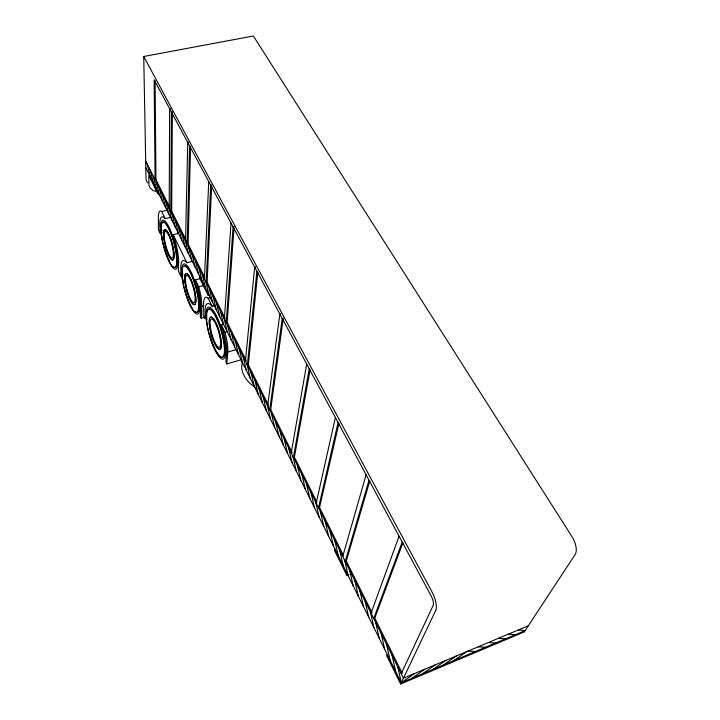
<?xml version="1.0" encoding="UTF-8"?>
<svg xmlns="http://www.w3.org/2000/svg" width="720" height="720" viewBox="0 0 720 720"><rect width="100%" height="100%" fill="white"/><g stroke="black" fill="none" stroke-linecap="round" stroke-linejoin="round"><path stroke-width="1.08" d="M169.191 208.125L169.65 108.711L170.604 108.513M171.414 112.005L170.793 211.347L171.666 211.14L172.377 111.807M178.434 265.455L178.353 270.99L180.756 275.967L182.934 275.4M180.756 275.967L180.828 271.719A28.035 6.705 74.8 0 1 186.921 262.746M189.594 145.881L187.218 244.314L188.109 244.098L190.548 146.781M199.557 276.039L199.485 277.839L208.305 295.632L208.386 293.85M204.408 317.403L201.204 318.285L201.717 306.261A23.724 5.724 74.7 0 0 198.774 286.848L195.336 279.864L200.583 278.487M204.444 278.874L208.737 181.557M224.802 317.619L207.117 282.186L211.662 186.111M231.012 223.056L224.37 318.861L225.288 318.6M245.853 359.811L227.16 322.344L234.045 227.808M241.758 359.568L226.872 363.924L227.781 352.044A24.687 6.246 74.1 0 0 224.964 332.235L221.256 324.729L223.344 324.144M242.181 362.313L241.686 367.56A28.278 19.917 26.2 0 0 250.506 383.886L256.239 388.224M256.896 271.278L247.374 365.031L248.319 364.752L257.832 272.124M282.213 318.465L269.73 409.896L270.693 409.59L283.284 318.159M306.693 364.068L291.204 452.979L292.185 452.655L270.693 409.59M309.222 368.784L293.418 457.416L294.399 457.092L310.122 369.54M316.197 503.127L335.376 417.519M338.085 422.559L318.537 507.843L319.545 507.483L338.958 423.288M334.953 549.036L334.548 550.521L346.959 575.577L349.056 574.785M342.756 556.425L366.102 474.768M369 480.177L345.249 561.438L346.275 561.051L369.837 480.843M346.959 575.577L347.4 574.128M399.087 536.229L371.034 613.179L372.087 612.765L346.275 561.051M402.201 542.043L373.698 618.516L374.751 618.102L402.993 542.646M387.261 654.489L386.703 655.812L400.662 684L524.286 631.917L575.208 554.409A13.959 6.453 65.7 0 0 571.977 536.634L253.368 36L143.73 56.484L146.007 178.155A14.571 10.107 -25.5 0 0 147.087 181.89L147.87 182.916M401.211 673.731L433.188 605.376A7.335 2.502 68.2 0 0 431.253 596.16L154.134 79.803L155.097 179.847L155.952 179.649L169.569 206.946M400.662 684L435.807 610.263M414.153 673.695L401.265 682.74L145.809 167.67M411.894 678.258L424.791 669.222M422.451 673.821L435.348 664.794M432.918 669.411L445.833 660.393M443.322 665.028L456.237 656.028M453.645 660.69L466.569 651.69M528.318 625.77L403.434 678.195L145.683 160.965M268.605 405.405L267.651 405.711L279.846 314.046L280.917 313.749M246.348 360.792L245.403 361.071L254.673 267.138L255.717 266.859M227.781 352.044L236.403 349.56M224.964 332.235L227.061 331.641M227.16 322.344L226.233 322.605L233.1 226.953L234.126 226.701M201.717 306.261L203.877 305.667M210.303 297.666L208.161 298.242A22.986 5.751 74.3 0 0 203.643 302.769L203.094 314.955L204.831 318.537L205.029 314.316A29.16 7.308 74.1 0 1 212.166 306.333L215.397 305.469M207.117 282.186L206.208 282.42L210.708 185.229L211.716 184.995M198.774 286.848L204.039 285.453M180.792 273.843L182.889 273.303M192.321 261.378L186.921 262.755L173.133 234.711L178.452 233.406M186.435 240.732L185.544 240.948L187.731 142.416L188.712 142.2M167.193 210.24L161.73 211.536A21.555 4.95 75.4 0 0 158.364 217.323L158.445 229.788L159.966 232.938L162.09 232.416M159.957 230.778L162.081 230.265M159.966 232.938L159.939 228.618A27.315 6.282 75.3 0 1 165.222 218.619L170.496 217.368M467.955 651.114L475.425 651.519M478.197 646.812L485.514 647.271M488.367 642.537L495.531 643.05M498.465 638.307L505.476 638.865M508.491 634.095L515.358 634.707M518.436 629.919L525.159 630.576L401.265 682.74L397.773 666.828M157.23 191.754L152.937 190.53L150.03 187.866A14.634 10.071 -25.5 0 1 148.959 184.149L148.815 175.545L157.896 193.878L157.887 192.015M143.73 56.484L431.91 591.768A14.661 5.004 68.2 0 1 435.798 610.245M171.666 211.14L185.94 239.742M188.109 244.098L204.858 277.65M248.319 364.752L268.11 404.415M294.399 457.092L316.701 501.786M319.545 507.483L343.287 555.057M374.751 618.102L402.282 673.281M208.161 298.242L212.166 306.342M161.73 211.536L165.222 218.637M226.872 363.924L225.891 361.89L226.287 356.535A26.739 6.723 74.1 0 0 221.256 324.72M201.204 318.285L200.286 316.386L200.511 310.959A25.704 6.174 74.7 0 0 195.336 279.855M156.294 182.259L159.426 195.12M153.234 176.112L156.357 188.928M150.192 170.01L153.306 182.79M147.177 163.962L150.291 176.697M175.284 220.365L178.461 233.496M172.053 213.867L175.212 226.953M168.84 207.432L171.999 220.473M165.663 201.051L168.813 214.047M162.513 194.733L165.654 207.684M159.39 188.469L162.531 201.375M195.354 260.64L198.567 274.05M191.934 253.773L195.138 267.129M188.541 246.96L191.745 260.28M185.184 240.219L188.37 253.485M181.854 233.541L185.04 246.762M178.551 226.926L181.737 240.102M212.976 296.001L216.225 309.645M209.385 288.792L212.625 302.391M205.83 281.655L209.061 295.2M202.302 274.581L205.533 288.081M198.81 267.579L202.032 281.034M231.471 333.117L234.756 347.004M227.7 325.548L230.976 339.39M223.965 318.051L227.232 331.839M220.266 310.626L223.533 324.369M216.603 303.273L219.861 316.971M250.911 372.123L254.232 386.271M246.942 364.167L250.254 378.261M243.018 356.283L246.321 370.332M239.13 348.48L242.433 362.475M235.278 340.758L238.572 354.708M271.368 413.181L274.725 427.59M267.192 404.802L270.54 419.157M263.061 396.504L266.4 410.805M258.966 388.296L262.305 402.543M254.916 380.169L258.246 394.371M288.531 447.606L291.906 462.24M284.166 438.867L287.541 453.438M279.855 430.218L283.221 444.735M275.589 421.65L278.955 436.113M306.432 483.543L309.834 498.393M301.887 474.417L305.28 489.204M297.387 465.381L300.771 480.114M292.932 456.444L296.316 471.132M320.391 511.542L323.811 526.563M315.684 502.11L319.095 517.068M311.031 492.777L314.442 507.681M339.732 550.359L343.17 565.605M334.809 540.495L338.247 555.678M329.949 530.73L333.378 545.868M325.143 521.082L328.572 536.157M354.825 580.653L358.29 596.079M349.74 570.438L353.187 585.801M344.709 560.34L348.156 575.649M375.786 622.719L379.269 638.388M370.458 612.018L373.932 627.624M365.184 601.443L368.658 616.986M359.973 590.985L363.438 606.474M392.175 655.605L395.667 671.445M386.649 644.508L390.132 660.294M381.186 633.546L384.669 649.278M155.088 80.748L155.952 179.649M214.596 320.355A16.704 4.104 74.4 0 1 221.319 344.709A16.704 4.104 74.4 0 1 214.353 342.594A16.704 4.104 74.4 0 1 209.637 318.852M210.303 317.403A16.704 4.104 74.4 0 1 214.083 319.545M207.207 311.4A25.074 6.21 74.1 0 1 218.466 321.768A25.074 6.21 74.1 0 1 224.604 354.033A25.074 6.21 74.1 0 1 213.786 346.041M213.336 344.979A25.074 6.21 74.1 0 1 211.536 340.254M211.203 339.273A25.074 6.21 74.1 0 1 209.646 334.179M207.585 325.053A25.074 6.21 74.1 0 1 207.279 323.127M206.919 320.211A25.074 6.21 74.1 0 1 206.982 312.399M173.133 234.702A25.038 5.778 75.3 0 1 178.425 265.428M161.982 223.389A23.481 5.346 75.2 0 1 174.285 243.009A23.481 5.346 75.2 0 1 173.619 266.976M169.407 260.982A23.481 5.346 75.2 0 1 167.796 257.4M167.4 256.419A23.481 5.346 75.2 0 1 166.239 253.287M165.87 252.207A23.481 5.346 75.2 0 1 164.169 246.519M162.252 237.861A23.481 5.346 75.2 0 1 161.955 236.025M161.577 233.055A23.481 5.346 75.2 0 1 161.406 226.161M189.36 276.381A16.056 3.762 75 0 1 195.552 302.994A16.056 3.762 75 0 1 186.291 288.531A16.056 3.762 75 0 1 188.892 275.643M184.437 265.788A24.102 5.706 74.7 0 1 197.19 291.276A24.102 5.706 74.7 0 1 195.12 311.643M192.618 308.673A24.102 5.706 74.7 0 1 191.007 305.901M190.584 305.055A24.102 5.706 74.7 0 1 189.288 302.265M188.874 301.275A24.102 5.706 74.7 0 1 187.173 296.793M185.94 292.959A24.102 5.706 74.7 0 1 185.094 289.989M183.177 281.178A24.102 5.706 74.7 0 1 182.889 279.315M182.457 275.346A24.102 5.706 74.7 0 1 182.511 269.541M210.159 325.224A14.688 3.609 74.4 0 0 218.754 347.292A14.688 3.609 74.4 0 0 217.062 326.925A14.688 3.609 74.4 0 0 210.159 325.224M206.514 320.616A25.074 6.201 74.1 0 0 221.616 357.426A25.074 6.201 74.1 0 0 217.953 321.741A25.074 6.201 74.1 0 0 206.514 320.616M209.385 324.945A16.749 4.14 74.1 0 0 219.501 349.434A16.749 4.14 74.1 0 0 216.981 325.494A16.749 4.14 74.1 0 0 209.385 324.945M206.271 319.455A27.027 6.696 74.1 0 0 222.552 359.181A27.027 6.696 74.1 0 0 218.646 320.742A27.027 6.696 74.1 0 0 206.271 319.455M164.403 238.194A13.752 3.096 75.5 0 0 172.071 258.084A13.752 3.096 75.5 0 0 169.875 237.951A13.752 3.096 75.5 0 0 164.403 238.194M163.809 237.267A15.642 3.519 75.5 0 0 172.53 259.902A15.642 3.519 75.5 0 0 170.046 237.033A15.642 3.519 75.5 0 0 163.809 237.267M161.316 234.513A23.481 5.337 75.2 0 0 174.744 267.534A23.481 5.337 75.2 0 0 170.316 232.398A23.481 5.337 75.2 0 0 161.316 234.513M163.476 234.792A15.687 3.564 75.2 0 0 171.711 259.749A15.687 3.564 75.2 0 0 171.027 240.039A15.687 3.564 75.2 0 0 163.476 234.792M161.154 233.559A25.317 5.76 75.2 0 0 175.635 269.19A25.317 5.76 75.2 0 0 170.892 231.345A25.317 5.76 75.2 0 0 161.154 233.559M185.58 281.898A14.121 3.312 75 0 0 193.644 302.733A14.121 3.312 75 0 0 191.673 282.582A14.121 3.312 75 0 0 185.58 281.898M182.25 277.794A24.111 5.697 74.7 0 0 196.389 312.462A24.111 5.697 74.7 0 0 192.312 277.245A24.111 5.697 74.7 0 0 182.25 277.794M184.887 281.7A16.101 3.798 74.7 0 0 194.346 304.767A16.101 3.798 74.7 0 0 191.556 281.151A16.101 3.798 74.7 0 0 184.887 281.7M182.061 276.741A25.992 6.147 74.7 0 0 197.307 314.154A25.992 6.147 74.7 0 0 192.942 276.219A25.992 6.147 74.7 0 0 182.061 276.741"/></g></svg>
